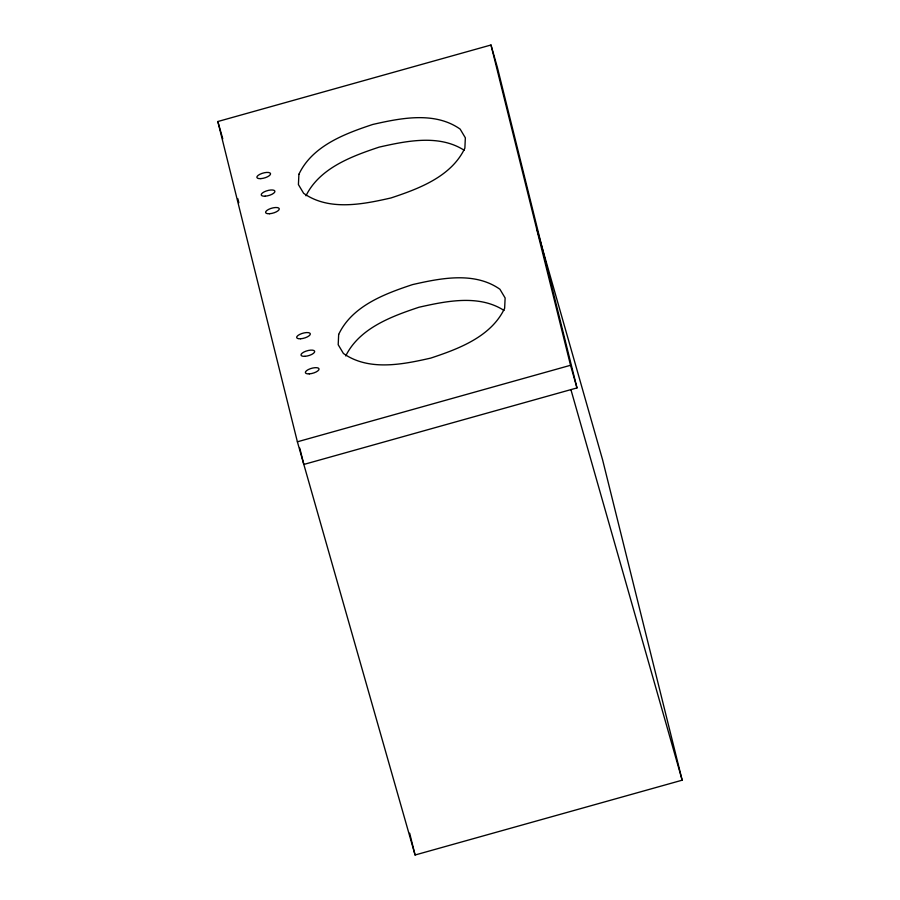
<?xml version="1.0" encoding="UTF-8"?>
<svg xmlns="http://www.w3.org/2000/svg" width="900" height="900" viewBox="0 0 900 900"><rect width="100%" height="100%" fill="white"/><g stroke="black" fill="none" stroke-linecap="round" stroke-linejoin="round"><path stroke-width="1.35" d="M305.966 195.795C319.646 168.053 351.619 156.296 379.204 147.105C406.575 140.963 439.099 134.1 464.254 150.3M345.735 355.939C359.426 328.185 391.387 316.44 418.984 307.238C446.344 301.106 478.868 294.244 504.022 310.444M536.794 228.814L602.617 459.9L682.166 780.188L415.08 855L297.382 441.799L217.834 121.522L490.984 45L497.441 67.646L576.979 387.923L303.829 464.445L299.767 448.088M297.382 441.799L570.533 365.287L490.984 45M570.533 365.287L576.979 387.923M570.915 389.621L682.166 780.188M217.834 121.522L222.773 138.836M409.669 833.197L415.08 855M237.825 198.675L238.838 202.759M298.901 174.274L298.418 184.59L303.626 193.297C329.017 211.208 362.824 204.356 391.016 197.944C419.006 188.674 451.429 176.58 464.873 148.129L465.345 137.824L460.147 129.105C434.745 111.206 400.95 118.058 372.757 124.459C344.756 133.74 312.345 145.834 298.901 174.274M338.67 334.418L338.197 344.723L343.395 353.441C368.798 371.351 402.593 364.5 430.785 358.088C458.775 348.806 491.197 336.724 504.641 308.272L505.125 297.968L499.916 289.249C474.525 271.339 440.719 278.19 412.526 284.602C384.536 293.884 352.114 305.966 338.67 334.418M309.319 373.871A7.087 2.542 -15.9 0 0 319.027 368.865A7.087 2.542 -15.9 0 0 308.261 369.596A7.087 2.542 -15.9 0 0 309.319 373.871M304.954 356.321A7.087 2.542 -15.9 0 0 314.674 351.315A7.087 2.542 -15.9 0 0 303.896 352.046A7.087 2.542 -15.9 0 0 304.954 356.321M300.6 338.771A7.087 2.542 -15.9 0 0 310.309 333.765A7.087 2.542 -15.9 0 0 299.543 334.496A7.087 2.542 -15.9 0 0 300.6 338.771M269.55 213.727A7.087 2.542 -15.9 0 0 279.259 208.721A7.087 2.542 -15.9 0 0 268.481 209.453A7.087 2.542 -15.9 0 0 269.55 213.727M265.185 196.178A7.087 2.542 -15.9 0 0 274.905 191.171A7.087 2.542 -15.9 0 0 264.127 191.903A7.087 2.542 -15.9 0 0 265.185 196.178M260.831 178.627A7.087 2.542 -15.9 0 0 270.54 173.621A7.087 2.542 -15.9 0 0 259.762 174.352A7.087 2.542 -15.9 0 0 260.831 178.627"/></g></svg>
